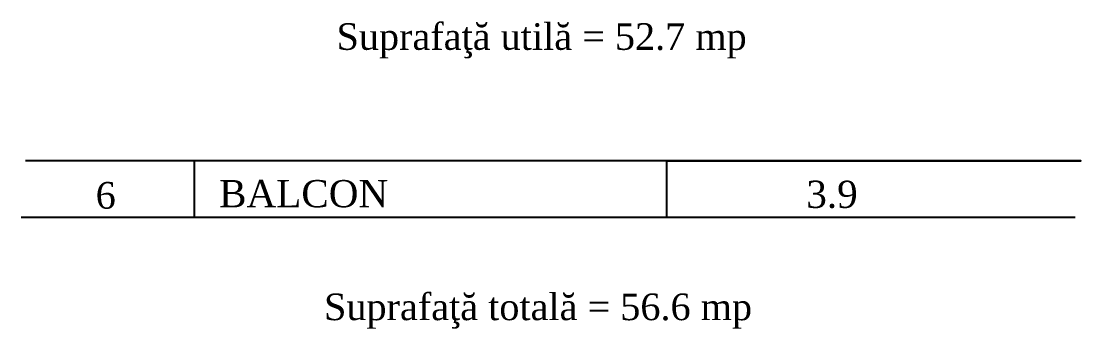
# Model space of a CAD drawing. Header units: millimetres. Extents: x 3.4 to 65.3, y -2.3 to 35.
# Drawn here: x 57.75 to 65.25, y 6.57 to 8.75 of the extents above; entities that cross this region are included whole.
import ezdxf
from ezdxf.enums import TextEntityAlignment as Align

# ---------------------------------------------------------------- set-up
doc = ezdxf.new("R2010")
doc.units = ezdxf.units.MM
doc.header["$LTSCALE"] = 0.2
doc.styles.add('times', font='times.ttf')

msp = doc.modelspace()

# ---------------------------------------------------------------- linework, layer by layer
msp.add_line((57.7482, 7.3574), (65.2157, 7.3568))
for points in [[(62.3189, 7.7561), (65.2547, 7.7561), (57.7785, 7.7561)], [(58.9732, 7.7561), (58.9732, 7.3569)], [(62.3189, 7.7561), (62.3189, 7.3568)]]:
    msp.add_lwpolyline(points)

# ---------------------------------------------------------------- texts
at = {"style": 'times'}
for s, height, p in [('Suprafaţă utilă = 52.7 mp', 0.188607, (59.982, 8.5427)), ('BALCON', 0.19295, (59.1499, 7.4276)), ('3.9', 0.19295, (63.31, 7.4231)), ('Suprafaţă totală = 56.6 mp', 0.188607, (59.8935, 6.6281))]:
    msp.add_text(s, height=height, dxfattribs=at).set_placement(p)
msp.add_text('6', height=0.1886, dxfattribs=at).set_placement((58.3471, 7.5119), align=Align.MIDDLE)

doc.saveas('drawing.dxf')
